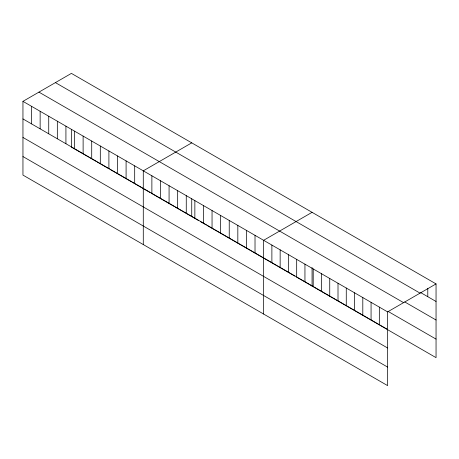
<?xml version="1.0" encoding="UTF-8"?>
<svg xmlns="http://www.w3.org/2000/svg" width="459" height="459" viewBox="0 0 459 459"><rect width="100%" height="100%" fill="white"/><g stroke="black" fill="none" stroke-linecap="round" stroke-linejoin="round"><path stroke-width="0.69" d="M22.95 101.353L387.597 311.885L387.597 385.617L22.95 175.091L22.95 101.353L71.403 73.383L436.05 283.909L436.05 357.647L369.925 319.47M191.736 142.858L143.283 170.828L143.283 244.567M312.068 212.328L263.621 240.304L263.621 314.036M387.597 311.885L436.05 283.909M420.702 292.613L436.05 301.477M55.413 82.614L420.06 293.14M404.758 301.947L436.05 320.009M38.94 92.121L403.587 302.653M388.228 311.5L436.05 339.109M22.95 118.921L387.597 329.447M87.979 156.685L71.403 147.115L71.403 129.295M88.593 157.041L96.574 161.648M97.188 162.004L109.466 169.096M110.694 169.801L131.567 181.856M132.181 182.212L149.984 192.487M151.212 193.199L174.546 206.665M175.16 207.02L182.527 211.272M183.141 211.628L198.489 220.492M200.331 221.554L206.47 225.099M207.697 225.805L226.115 236.442M226.729 236.798L251.905 251.331M252.519 251.681L260.5 256.294M261.114 256.644L269.094 261.251M269.708 261.607L277.075 265.864M277.689 266.214L294.879 276.14M296.721 277.207L328.007 295.269M328.598 295.607L352.805 309.584M353.396 309.928L369.334 319.131M22.95 137.453L387.597 347.985M22.95 156.553L387.597 367.08M427.782 288.269L427.782 296.703M379.335 307.111L379.335 324.674M371.067 302.338L371.067 319.906M362.805 297.564L362.805 315.132M354.537 292.796L354.537 310.359M346.27 288.022L346.27 305.585M338.008 283.249L338.008 300.817M329.74 278.481L329.74 296.044M321.478 273.707L321.478 291.27M313.21 268.934L313.21 286.502M312.068 267.528L312.068 286.066M304.948 264.16L304.948 281.728M296.68 259.392L296.68 276.955M288.413 254.619L288.413 272.181M280.151 249.845L280.151 267.413M271.883 245.077L271.883 262.64M255.02 235.341L255.02 252.903M246.426 230.378L246.426 247.94M237.831 225.415L237.831 242.983M229.236 220.452L229.236 238.02M220.641 215.489L220.641 233.057M212.047 210.526L212.047 228.094M203.452 205.563L203.452 223.131M194.857 200.606L194.857 218.168M191.736 198.77L191.736 216.591M186.262 195.643L186.262 213.206M177.667 190.68L177.667 208.243M169.073 185.717L169.073 203.28M160.472 180.754L160.472 198.317M151.877 175.791L151.877 193.354M134.688 165.865L134.688 183.434M126.093 160.902L126.093 178.471M117.498 155.94L117.498 173.508M108.903 150.977L108.903 168.545M100.309 146.014L100.309 163.582M91.714 141.056L91.714 158.619M83.119 136.093L83.119 153.656M74.524 131.131L74.524 148.693M65.924 126.168L65.924 143.73M57.329 121.205L57.329 138.767M48.734 116.242L48.734 133.804M40.14 111.279L40.14 128.847M31.545 106.316L31.545 123.884"/></g></svg>
